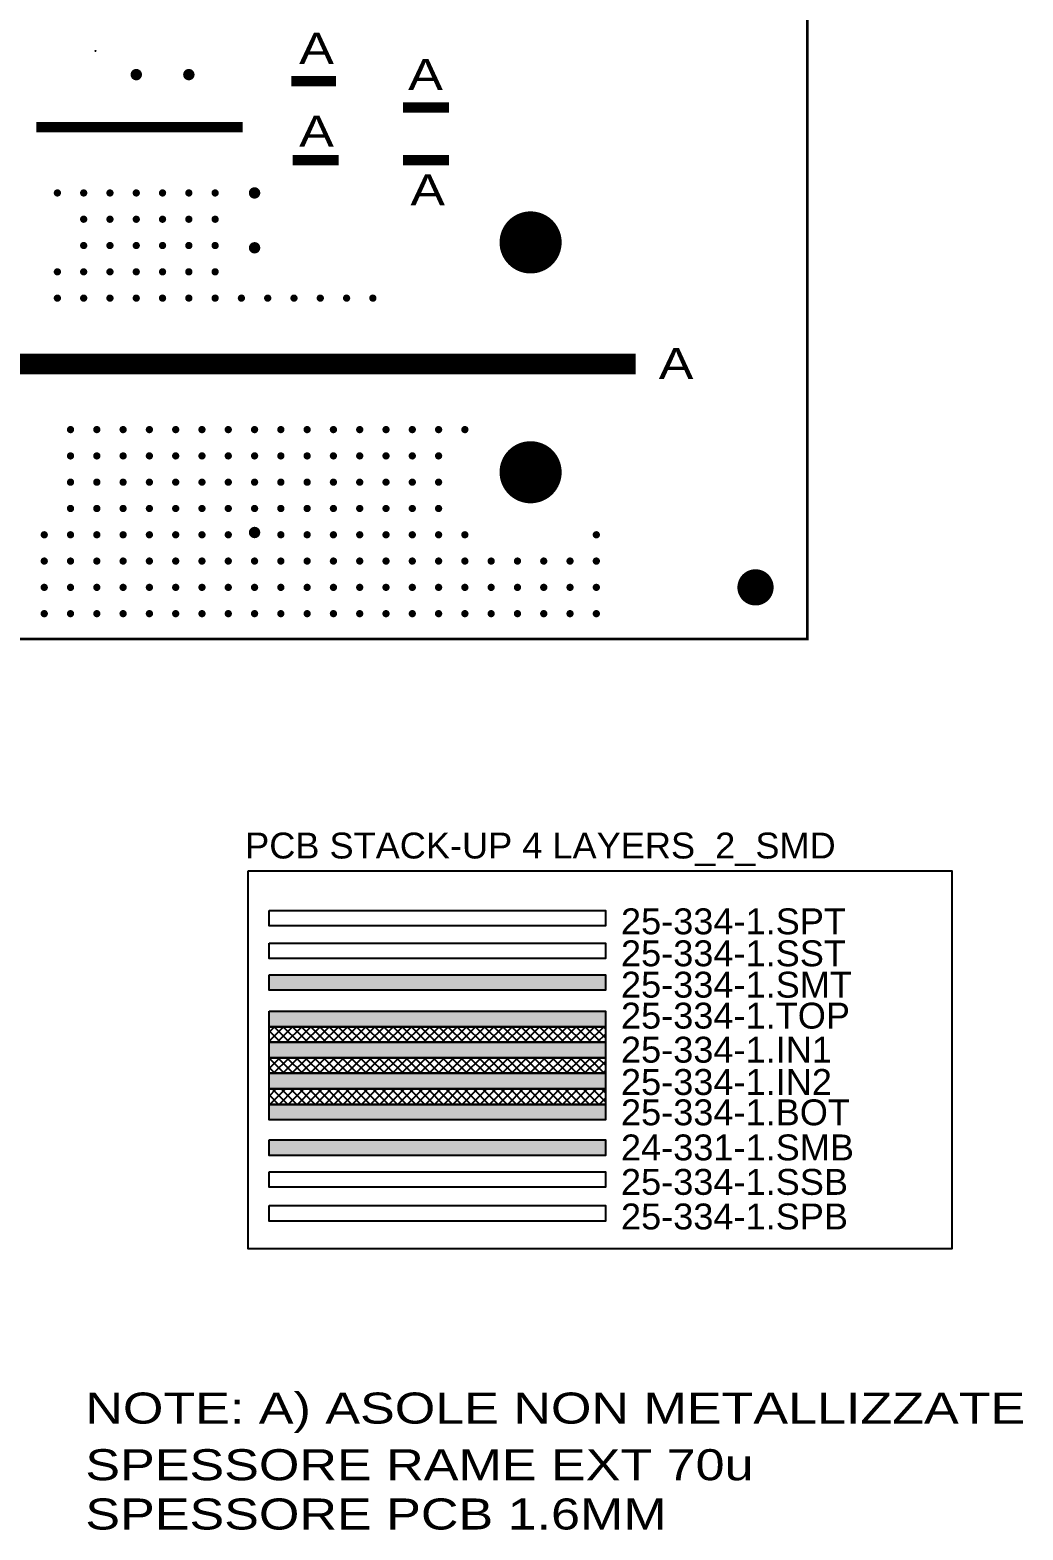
# Model space of a CAD drawing. Extents: x 488 to 701, y 648 to 929.
# Drawn here: x 605.4 to 701.4, y 649.1 to 794 of the extents above; entities that cross this region are included whole.
import ezdxf

# ---------------------------------------------------------------- set-up
doc = ezdxf.new("R2010")
doc.units = 0
doc.header["$LTSCALE"] = 10
doc.header["$MEASUREMENT"] = 0
doc.layers.get('0').update_dxf_attribs({"linetype": 'CONTINUOUS'})
for name, color, linetype in [('25-334-1_DRL', 1, 'CONTINUOUS'), ('OGGETTO', 7, 'CONTINUOUS'), ('QUOTE', 6, 'CONTINUOUS'), ('THRUHOLE_NPT', 15, 'CONTINUOUS'), ('THRUHOLE_TAP', 7, 'CONTINUOUS')]:
    doc.layers.add(name, color=color, linetype=linetype)
doc.styles.add('STILE25', font='arial.ttf', dxfattribs={"width": 1.2, "height": 2.5})
doc.styles.add('STILE3', font='arial.ttf', dxfattribs={"width": 1.2, "height": 3})

# ---------------------------------------------------------------- blocks, each defined once
blk = doc.blocks.new('ROUND_1')
at = {"const_width": 1.75006}
blk.add_lwpolyline([(-0.87503, 0, 1), (0.87503, 0, 1)], format="xyb", close=True, dxfattribs=at)
blk = doc.blocks.new('ROUND_32')
at = {"const_width": 0.35052}
blk.add_lwpolyline([(-0.17526, 0, 1), (0.17526, 0, 1)], format="xyb", close=True, dxfattribs=at)
blk = doc.blocks.new('ROUND_75')
at = {"const_width": 0.54991}
blk.add_lwpolyline([(-0.274954, 0, 1), (0.274954, 0, 1)], format="xyb", close=True, dxfattribs=at)
blk = doc.blocks.new('ROUND_76')
at = {"const_width": 2.99974}
blk.add_lwpolyline([(-1.49987, 0, 1), (1.49987, 0, 1)], format="xyb", close=True, dxfattribs=at)
blk = doc.blocks.new('ROUND_85')
at = {"const_width": 0.10033}
blk.add_lwpolyline([(-0.050164, 0, 1), (0.050164, 0, 1)], format="xyb", close=True, dxfattribs=at)
blk = doc.blocks.new('ROUND_35')
at = {"const_width": 0.10033}
blk.add_lwpolyline([(-0.050164, 0, 1), (0.050164, 0, 1)], format="xyb", close=True, dxfattribs=at)

msp = doc.modelspace()

# ---------------------------------------------------------------- hatches: boundary and pattern name
at = {"layer": 'OGGETTO'}
h = msp.add_hatch(color=3, dxfattribs=at)
h.paths.add_polyline_path([(628.54, 701.2), (661.04, 701.2), (661.04, 702.7), (628.54, 702.7)])
h.paths.add_polyline_path([(661.04, 685.24), (661.04, 686.74), (628.54, 686.74), (628.54, 685.24)])
h = msp.add_hatch(color=1, dxfattribs=at)
h.paths.add_polyline_path([(628.54, 699.18), (628.54, 697.68), (661.04, 697.68), (661.04, 699.18)])
h.paths.add_polyline_path([(661.04, 694.68), (661.04, 696.18), (628.54, 696.18), (628.54, 694.68)])
h.paths.add_polyline_path([(661.04, 691.68), (661.04, 693.18), (628.54, 693.18), (628.54, 691.68)])
h.paths.add_polyline_path([(661.04, 688.68), (661.04, 690.18), (628.54, 690.18), (628.54, 688.68)])
h = msp.add_hatch(dxfattribs=at)
h.set_pattern_fill('ANSI37', color=256, scale=5, style=0)
h.set_pattern_definition([(45, (568.0523, 438.6902), (-0.4419417, 0.4419417), []), (135, (568.0523, 438.6902), (-0.4419417, -0.4419417), [])])
h.paths.add_polyline_path([(661.04, 697.68), (628.54, 697.68), (628.54, 696.18), (661.04, 696.18)])
h.paths.add_polyline_path([(661.04, 694.68), (628.54, 694.68), (628.54, 693.18), (661.04, 693.18)])
h.paths.add_polyline_path([(661.04, 691.68), (628.54, 691.68), (628.54, 690.18), (661.04, 690.18)])

# ---------------------------------------------------------------- linework, layer by layer
at = {"layer": '25-334-1_DRL'}
for points, const_width in [([(510.54, 908.12), (510.54, 735.12), (680.54, 735.12), (680.54, 908.12), (510.54, 908.12)], 0.254), ([(630.7, 789.01), (635.01, 789.01)], 1), ([(641.49, 786.47), (645.94, 786.47)], 1), ([(626, 784.57), (606.06, 784.57)], 1), ([(630.82, 781.39), (635.27, 781.39)], 1), ([(641.49, 781.39), (645.94, 781.39)], 1), ([(593.48, 761.71), (663.97, 761.71)], 2)]:
    msp.add_lwpolyline(points, dxfattribs=dict(at, const_width=const_width))
at = {"layer": 'OGGETTO'}
for points in [[(626.52, 712.75), (694.52, 712.75), (694.52, 676.21), (626.52, 676.21)], [(628.54, 708.91), (661.04, 708.91), (661.04, 707.41), (628.54, 707.41)], [(628.54, 705.76), (661.04, 705.76), (661.04, 704.26), (628.54, 704.26)], [(628.54, 702.7), (661.04, 702.7), (661.04, 701.2), (628.54, 701.2)], [(628.54, 699.18), (661.04, 699.18), (661.04, 697.68), (628.54, 697.68)], [(628.54, 697.68), (661.04, 697.68), (661.04, 696.18), (628.54, 696.18)], [(628.54, 696.18), (661.04, 696.18), (661.04, 694.68), (628.54, 694.68)], [(628.54, 694.68), (661.04, 694.68), (661.04, 693.18), (628.54, 693.18)], [(628.54, 693.18), (661.04, 693.18), (661.04, 691.68), (628.54, 691.68)], [(628.54, 691.68), (661.04, 691.68), (661.04, 690.18), (628.54, 690.18)], [(628.54, 690.18), (661.04, 690.18), (661.04, 688.68), (628.54, 688.68)], [(628.54, 686.74), (661.04, 686.74), (661.04, 685.24), (628.54, 685.24)], [(628.54, 683.67), (661.04, 683.67), (661.04, 682.17), (628.54, 682.17)], [(628.54, 680.4), (661.04, 680.4), (661.04, 678.9), (628.54, 678.9)]]:
    msp.add_lwpolyline(points, close=True, dxfattribs=at)

# ---------------------------------------------------------------- block references
at = {"layer": '25-334-1_DRL'}
for name, p in [('ROUND_85', (611.77, 791.94)), ('ROUND_75', (615.71, 789.65)), ('ROUND_75', (620.79, 789.65)), ('ROUND_32', (608.09, 778.22)), ('ROUND_32', (610.63, 778.22)), ('ROUND_32', (613.17, 778.22)), ('ROUND_32', (615.71, 778.22)), ('ROUND_32', (618.25, 778.22)), ('ROUND_32', (620.79, 778.22)), ('ROUND_32', (623.33, 778.22)), ('ROUND_75', (627.14, 778.22)), ('ROUND_32', (610.63, 775.68)), ('ROUND_32', (613.17, 775.68)), ('ROUND_32', (615.71, 775.68)), ('ROUND_32', (618.25, 775.68)), ('ROUND_32', (620.79, 775.68)), ('ROUND_32', (623.33, 775.68)), ('ROUND_76', (653.81, 773.44)), ('ROUND_32', (610.63, 773.14)), ('ROUND_32', (613.17, 773.14)), ('ROUND_32', (615.71, 773.14)), ('ROUND_32', (618.25, 773.14)), ('ROUND_32', (620.79, 773.14)), ('ROUND_32', (623.33, 773.14)), ('ROUND_75', (627.14, 772.92)), ('ROUND_32', (608.09, 770.6)), ('ROUND_32', (610.63, 770.6)), ('ROUND_32', (613.17, 770.6)), ('ROUND_32', (615.71, 770.6)), ('ROUND_32', (618.25, 770.6)), ('ROUND_32', (620.79, 770.6)), ('ROUND_32', (623.33, 770.6)), ('ROUND_32', (608.09, 768.06)), ('ROUND_32', (610.63, 768.06)), ('ROUND_32', (613.17, 768.06)), ('ROUND_32', (615.71, 768.06)), ('ROUND_32', (618.25, 768.06)), ('ROUND_32', (620.79, 768.06)), ('ROUND_32', (623.33, 768.06)), ('ROUND_32', (625.87, 768.06)), ('ROUND_32', (628.41, 768.06)), ('ROUND_32', (630.95, 768.06)), ('ROUND_32', (633.49, 768.06)), ('ROUND_32', (636.03, 768.06)), ('ROUND_32', (638.57, 768.06)), ('ROUND_32', (609.36, 755.36)), ('ROUND_32', (611.9, 755.36)), ('ROUND_32', (614.44, 755.36)), ('ROUND_32', (616.98, 755.36)), ('ROUND_32', (619.52, 755.36)), ('ROUND_32', (622.06, 755.36)), ('ROUND_32', (624.6, 755.36)), ('ROUND_32', (627.14, 755.36)), ('ROUND_32', (629.68, 755.36)), ('ROUND_32', (632.22, 755.36)), ('ROUND_32', (634.76, 755.36)), ('ROUND_32', (637.3, 755.36)), ('ROUND_32', (639.84, 755.36)), ('ROUND_32', (642.38, 755.36)), ('ROUND_32', (644.92, 755.36)), ('ROUND_32', (647.46, 755.36)), ('ROUND_76', (653.81, 751.24)), ('ROUND_32', (609.36, 752.82)), ('ROUND_32', (611.9, 752.82)), ('ROUND_32', (614.44, 752.82)), ('ROUND_32', (616.98, 752.82)), ('ROUND_32', (619.52, 752.82)), ('ROUND_32', (622.06, 752.82)), ('ROUND_32', (624.6, 752.82)), ('ROUND_32', (627.14, 752.82)), ('ROUND_32', (629.68, 752.82)), ('ROUND_32', (632.22, 752.82)), ('ROUND_32', (634.76, 752.82)), ('ROUND_32', (637.3, 752.82)), ('ROUND_32', (639.84, 752.82)), ('ROUND_32', (642.38, 752.82)), ('ROUND_32', (644.92, 752.82)), ('ROUND_32', (609.36, 750.28)), ('ROUND_32', (611.9, 750.28)), ('ROUND_32', (614.44, 750.28)), ('ROUND_32', (616.98, 750.28)), ('ROUND_32', (619.52, 750.28)), ('ROUND_32', (622.06, 750.28)), ('ROUND_32', (624.6, 750.28)), ('ROUND_32', (627.14, 750.28)), ('ROUND_32', (629.68, 750.28)), ('ROUND_32', (632.22, 750.28)), ('ROUND_32', (634.76, 750.28)), ('ROUND_32', (637.3, 750.28)), ('ROUND_32', (639.84, 750.28)), ('ROUND_32', (642.38, 750.28)), ('ROUND_32', (644.92, 750.28)), ('ROUND_32', (609.36, 747.74)), ('ROUND_32', (611.9, 747.74)), ('ROUND_32', (614.44, 747.74)), ('ROUND_32', (616.98, 747.74)), ('ROUND_32', (619.52, 747.74)), ('ROUND_32', (622.06, 747.74)), ('ROUND_32', (624.6, 747.74)), ('ROUND_32', (627.14, 747.74)), ('ROUND_32', (629.68, 747.74)), ('ROUND_32', (632.22, 747.74)), ('ROUND_32', (634.76, 747.74)), ('ROUND_32', (637.3, 747.74)), ('ROUND_32', (639.84, 747.74)), ('ROUND_32', (642.38, 747.74)), ('ROUND_32', (644.92, 747.74)), ('ROUND_32', (606.82, 745.2)), ('ROUND_32', (609.36, 745.2)), ('ROUND_32', (611.9, 745.2)), ('ROUND_32', (614.44, 745.2)), ('ROUND_32', (616.98, 745.2)), ('ROUND_32', (619.52, 745.2)), ('ROUND_32', (622.06, 745.2)), ('ROUND_32', (624.6, 745.2)), ('ROUND_75', (627.14, 745.42)), ('ROUND_32', (629.68, 745.2)), ('ROUND_32', (632.22, 745.2)), ('ROUND_32', (634.76, 745.2)), ('ROUND_32', (637.3, 745.2)), ('ROUND_32', (639.84, 745.2)), ('ROUND_32', (642.38, 745.2)), ('ROUND_32', (644.92, 745.2)), ('ROUND_32', (647.46, 745.2)), ('ROUND_32', (660.16, 745.2)), ('ROUND_32', (606.82, 742.66)), ('ROUND_32', (609.36, 742.66)), ('ROUND_32', (611.9, 742.66)), ('ROUND_32', (614.44, 742.66)), ('ROUND_32', (616.98, 742.66)), ('ROUND_32', (619.52, 742.66)), ('ROUND_32', (622.06, 742.66)), ('ROUND_32', (624.6, 742.66)), ('ROUND_32', (627.14, 742.66)), ('ROUND_32', (629.68, 742.66)), ('ROUND_32', (632.22, 742.66)), ('ROUND_32', (634.76, 742.66)), ('ROUND_32', (637.3, 742.66)), ('ROUND_32', (639.84, 742.66)), ('ROUND_32', (642.38, 742.66)), ('ROUND_32', (644.92, 742.66)), ('ROUND_32', (647.46, 742.66)), ('ROUND_32', (650, 742.66)), ('ROUND_32', (652.54, 742.66)), ('ROUND_32', (655.08, 742.66)), ('ROUND_32', (657.62, 742.66)), ('ROUND_32', (660.16, 742.66)), ('ROUND_1', (675.54, 740.12)), ('ROUND_32', (606.82, 740.12)), ('ROUND_32', (609.36, 740.12)), ('ROUND_32', (611.9, 740.12)), ('ROUND_32', (614.44, 740.12)), ('ROUND_32', (616.98, 740.12)), ('ROUND_32', (619.52, 740.12)), ('ROUND_32', (622.06, 740.12)), ('ROUND_32', (624.6, 740.12)), ('ROUND_32', (627.14, 740.12)), ('ROUND_32', (629.68, 740.12)), ('ROUND_32', (632.22, 740.12)), ('ROUND_32', (634.76, 740.12)), ('ROUND_32', (637.3, 740.12)), ('ROUND_32', (639.84, 740.12)), ('ROUND_32', (642.38, 740.12)), ('ROUND_32', (644.92, 740.12)), ('ROUND_32', (647.46, 740.12)), ('ROUND_32', (650, 740.12)), ('ROUND_32', (652.54, 740.12)), ('ROUND_32', (655.08, 740.12)), ('ROUND_32', (657.62, 740.12)), ('ROUND_32', (660.16, 740.12)), ('ROUND_32', (606.82, 737.58)), ('ROUND_32', (609.36, 737.58)), ('ROUND_32', (611.9, 737.58)), ('ROUND_32', (614.44, 737.58)), ('ROUND_32', (616.98, 737.58)), ('ROUND_32', (619.52, 737.58)), ('ROUND_32', (622.06, 737.58)), ('ROUND_32', (624.6, 737.58)), ('ROUND_32', (627.14, 737.58)), ('ROUND_32', (629.68, 737.58)), ('ROUND_32', (632.22, 737.58)), ('ROUND_32', (634.76, 737.58)), ('ROUND_32', (637.3, 737.58)), ('ROUND_32', (639.84, 737.58)), ('ROUND_32', (642.38, 737.58)), ('ROUND_32', (644.92, 737.58)), ('ROUND_32', (647.46, 737.58)), ('ROUND_32', (650, 737.58)), ('ROUND_32', (652.54, 737.58)), ('ROUND_32', (655.08, 737.58)), ('ROUND_32', (657.62, 737.58)), ('ROUND_32', (660.16, 737.58))]:
    msp.add_blockref(name, p, dxfattribs=at)
at = {"layer": 'THRUHOLE_NPT'}
msp.add_blockref('ROUND_1', (675.54, 740.12), dxfattribs=at)
at = {"layer": 'THRUHOLE_TAP'}
for name, p in [('ROUND_35', (611.77, 791.94)), ('ROUND_75', (615.71, 789.65)), ('ROUND_75', (620.79, 789.65)), ('ROUND_32', (608.09, 778.22)), ('ROUND_32', (610.63, 778.22)), ('ROUND_32', (613.17, 778.22)), ('ROUND_32', (615.71, 778.22)), ('ROUND_32', (618.25, 778.22)), ('ROUND_32', (620.79, 778.22)), ('ROUND_32', (623.33, 778.22)), ('ROUND_75', (627.14, 778.22)), ('ROUND_32', (610.63, 775.68)), ('ROUND_32', (613.17, 775.68)), ('ROUND_32', (615.71, 775.68)), ('ROUND_32', (618.25, 775.68)), ('ROUND_32', (620.79, 775.68)), ('ROUND_32', (623.33, 775.68)), ('ROUND_76', (653.81, 773.44)), ('ROUND_32', (610.63, 773.14)), ('ROUND_32', (613.17, 773.14)), ('ROUND_32', (615.71, 773.14)), ('ROUND_32', (618.25, 773.14)), ('ROUND_32', (620.79, 773.14)), ('ROUND_32', (623.33, 773.14)), ('ROUND_75', (627.14, 772.92)), ('ROUND_32', (608.09, 770.6)), ('ROUND_32', (610.63, 770.6)), ('ROUND_32', (613.17, 770.6)), ('ROUND_32', (615.71, 770.6)), ('ROUND_32', (618.25, 770.6)), ('ROUND_32', (620.79, 770.6)), ('ROUND_32', (623.33, 770.6)), ('ROUND_32', (608.09, 768.06)), ('ROUND_32', (610.63, 768.06)), ('ROUND_32', (613.17, 768.06)), ('ROUND_32', (615.71, 768.06)), ('ROUND_32', (618.25, 768.06)), ('ROUND_32', (620.79, 768.06)), ('ROUND_32', (623.33, 768.06)), ('ROUND_32', (625.87, 768.06)), ('ROUND_32', (628.41, 768.06)), ('ROUND_32', (630.95, 768.06)), ('ROUND_32', (633.49, 768.06)), ('ROUND_32', (636.03, 768.06)), ('ROUND_32', (638.57, 768.06)), ('ROUND_32', (609.36, 755.36)), ('ROUND_32', (611.9, 755.36)), ('ROUND_32', (614.44, 755.36)), ('ROUND_32', (616.98, 755.36)), ('ROUND_32', (619.52, 755.36)), ('ROUND_32', (622.06, 755.36)), ('ROUND_32', (624.6, 755.36)), ('ROUND_32', (627.14, 755.36)), ('ROUND_32', (629.68, 755.36)), ('ROUND_32', (632.22, 755.36)), ('ROUND_32', (634.76, 755.36)), ('ROUND_32', (637.3, 755.36)), ('ROUND_32', (639.84, 755.36)), ('ROUND_32', (642.38, 755.36)), ('ROUND_32', (644.92, 755.36)), ('ROUND_32', (647.46, 755.36)), ('ROUND_76', (653.81, 751.24)), ('ROUND_32', (609.36, 752.82)), ('ROUND_32', (611.9, 752.82)), ('ROUND_32', (614.44, 752.82)), ('ROUND_32', (616.98, 752.82)), ('ROUND_32', (619.52, 752.82)), ('ROUND_32', (622.06, 752.82)), ('ROUND_32', (624.6, 752.82)), ('ROUND_32', (627.14, 752.82)), ('ROUND_32', (629.68, 752.82)), ('ROUND_32', (632.22, 752.82)), ('ROUND_32', (634.76, 752.82)), ('ROUND_32', (637.3, 752.82)), ('ROUND_32', (639.84, 752.82)), ('ROUND_32', (642.38, 752.82)), ('ROUND_32', (644.92, 752.82)), ('ROUND_32', (609.36, 750.28)), ('ROUND_32', (611.9, 750.28)), ('ROUND_32', (614.44, 750.28)), ('ROUND_32', (616.98, 750.28)), ('ROUND_32', (619.52, 750.28)), ('ROUND_32', (622.06, 750.28)), ('ROUND_32', (624.6, 750.28)), ('ROUND_32', (627.14, 750.28)), ('ROUND_32', (629.68, 750.28)), ('ROUND_32', (632.22, 750.28)), ('ROUND_32', (634.76, 750.28)), ('ROUND_32', (637.3, 750.28)), ('ROUND_32', (639.84, 750.28)), ('ROUND_32', (642.38, 750.28)), ('ROUND_32', (644.92, 750.28)), ('ROUND_32', (609.36, 747.74)), ('ROUND_32', (611.9, 747.74)), ('ROUND_32', (614.44, 747.74)), ('ROUND_32', (616.98, 747.74)), ('ROUND_32', (619.52, 747.74)), ('ROUND_32', (622.06, 747.74)), ('ROUND_32', (624.6, 747.74)), ('ROUND_32', (627.14, 747.74)), ('ROUND_32', (629.68, 747.74)), ('ROUND_32', (632.22, 747.74)), ('ROUND_32', (634.76, 747.74)), ('ROUND_32', (637.3, 747.74)), ('ROUND_32', (639.84, 747.74)), ('ROUND_32', (642.38, 747.74)), ('ROUND_32', (644.92, 747.74)), ('ROUND_32', (606.82, 745.2)), ('ROUND_32', (609.36, 745.2)), ('ROUND_32', (611.9, 745.2)), ('ROUND_32', (614.44, 745.2)), ('ROUND_32', (616.98, 745.2)), ('ROUND_32', (619.52, 745.2)), ('ROUND_32', (622.06, 745.2)), ('ROUND_32', (624.6, 745.2)), ('ROUND_75', (627.14, 745.42)), ('ROUND_32', (629.68, 745.2)), ('ROUND_32', (632.22, 745.2)), ('ROUND_32', (634.76, 745.2)), ('ROUND_32', (637.3, 745.2)), ('ROUND_32', (639.84, 745.2)), ('ROUND_32', (642.38, 745.2)), ('ROUND_32', (644.92, 745.2)), ('ROUND_32', (647.46, 745.2)), ('ROUND_32', (660.16, 745.2)), ('ROUND_32', (606.82, 742.66)), ('ROUND_32', (609.36, 742.66)), ('ROUND_32', (611.9, 742.66)), ('ROUND_32', (614.44, 742.66)), ('ROUND_32', (616.98, 742.66)), ('ROUND_32', (619.52, 742.66)), ('ROUND_32', (622.06, 742.66)), ('ROUND_32', (624.6, 742.66)), ('ROUND_32', (627.14, 742.66)), ('ROUND_32', (629.68, 742.66)), ('ROUND_32', (632.22, 742.66)), ('ROUND_32', (634.76, 742.66)), ('ROUND_32', (637.3, 742.66)), ('ROUND_32', (639.84, 742.66)), ('ROUND_32', (642.38, 742.66)), ('ROUND_32', (644.92, 742.66)), ('ROUND_32', (647.46, 742.66)), ('ROUND_32', (650, 742.66)), ('ROUND_32', (652.54, 742.66)), ('ROUND_32', (655.08, 742.66)), ('ROUND_32', (657.62, 742.66)), ('ROUND_32', (660.16, 742.66)), ('ROUND_32', (606.82, 740.12)), ('ROUND_32', (609.36, 740.12)), ('ROUND_32', (611.9, 740.12)), ('ROUND_32', (614.44, 740.12)), ('ROUND_32', (616.98, 740.12)), ('ROUND_32', (619.52, 740.12)), ('ROUND_32', (622.06, 740.12)), ('ROUND_32', (624.6, 740.12)), ('ROUND_32', (627.14, 740.12)), ('ROUND_32', (629.68, 740.12)), ('ROUND_32', (632.22, 740.12)), ('ROUND_32', (634.76, 740.12)), ('ROUND_32', (637.3, 740.12)), ('ROUND_32', (639.84, 740.12)), ('ROUND_32', (642.38, 740.12)), ('ROUND_32', (644.92, 740.12)), ('ROUND_32', (647.46, 740.12)), ('ROUND_32', (650, 740.12)), ('ROUND_32', (652.54, 740.12)), ('ROUND_32', (655.08, 740.12)), ('ROUND_32', (657.62, 740.12)), ('ROUND_32', (660.16, 740.12)), ('ROUND_32', (606.82, 737.58)), ('ROUND_32', (609.36, 737.58)), ('ROUND_32', (611.9, 737.58)), ('ROUND_32', (614.44, 737.58)), ('ROUND_32', (616.98, 737.58)), ('ROUND_32', (619.52, 737.58)), ('ROUND_32', (622.06, 737.58)), ('ROUND_32', (624.6, 737.58)), ('ROUND_32', (627.14, 737.58)), ('ROUND_32', (629.68, 737.58)), ('ROUND_32', (632.22, 737.58)), ('ROUND_32', (634.76, 737.58)), ('ROUND_32', (637.3, 737.58)), ('ROUND_32', (639.84, 737.58)), ('ROUND_32', (642.38, 737.58)), ('ROUND_32', (644.92, 737.58)), ('ROUND_32', (647.46, 737.58)), ('ROUND_32', (650, 737.58)), ('ROUND_32', (652.54, 737.58)), ('ROUND_32', (655.08, 737.58)), ('ROUND_32', (657.62, 737.58)), ('ROUND_32', (660.16, 737.58))]:
    msp.add_blockref(name, p, dxfattribs=at)

# ---------------------------------------------------------------- texts
at = {"layer": 'OGGETTO', "style": 'STILE25'}
for s, p in [('PCB STACK-UP 4 LAYERS_2_SMD', (626.23, 713.93)), ('25-334-1.SPT', (662.54, 706.61)), ('25-334-1.SST', (662.54, 703.52)), ('25-334-1.SMT', (662.54, 700.49)), ('25-334-1.TOP', (662.54, 697.5)), ('25-334-1.IN1', (662.54, 694.21)), ('25-334-1.IN2', (662.54, 691.09)), ('25-334-1.BOT', (662.54, 688.16)), ('24-331-1.SMB', (662.54, 684.77)), ('25-334-1.SSB', (662.54, 681.44)), ('25-334-1.SPB', (662.54, 678.1))]:
    msp.add_text(s, height=2.5, dxfattribs=at).set_placement(p)
at = {"layer": 'QUOTE', "style": 'STILE3', "width": 1.2}
for s, p in [('A', (631.45, 790.69)), ('A', (641.98, 788.17)), ('A', (631.45, 782.69)), ('A', (642.19, 777.01)), ('A', (666.19, 760.24)), ('NOTE: A) ASOLE NON METALLIZZATE', (610.79, 659.34)), ('SPESSORE RAME EXT 70u', (610.79, 653.87)), ('SPESSORE PCB 1.6MM', (610.79, 649.11))]:
    msp.add_text(s, height=3, dxfattribs=at).set_placement(p)

doc.saveas('drawing.dxf')
